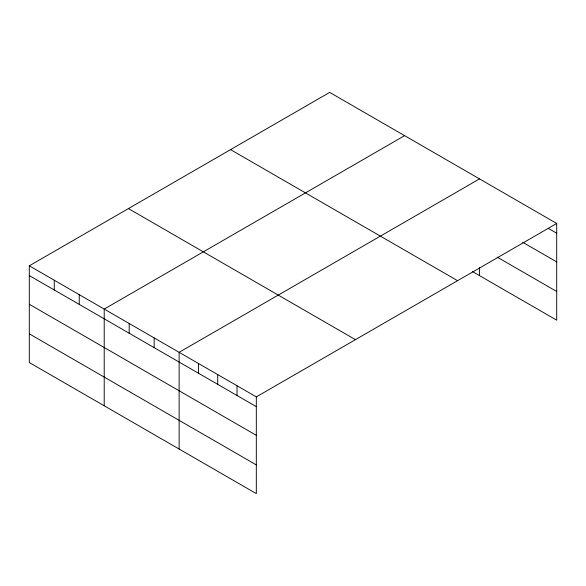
<?xml version="1.0" encoding="UTF-8"?>
<svg xmlns="http://www.w3.org/2000/svg" width="586" height="586" viewBox="0 0 586 586"><rect width="100%" height="100%" fill="white"/><g stroke="black" fill="none" stroke-linecap="round" stroke-linejoin="round"><path stroke-width="0.88" d="M29.3 265.824L256.316 396.89L256.316 493.602L29.3 362.536L29.3 265.824L329.684 92.398L556.7 223.464L556.7 320.176L472.492 271.56M404.604 135.652L104.213 309.078L104.213 405.79M479.516 178.898L179.126 352.325L179.126 449.037M256.316 396.89L556.7 223.464M548.21 228.306L556.7 233.206M522.741 242.296L556.7 261.905M497.265 257.166L556.7 291.476M230.562 149.628L457.571 280.694M128.429 208.594L355.438 339.66M29.3 275.567L256.316 406.633M29.3 304.266L256.316 435.332M29.3 333.837L256.316 464.903M479.516 267.538L479.516 275.61M237.015 385.749L237.015 395.491M217.721 374.608L217.721 384.35M198.427 363.466L198.427 373.216M154.155 337.91L154.155 347.652M129.184 323.494L129.184 333.236M79.242 294.655L79.242 304.405M54.271 280.24L54.271 289.989"/></g></svg>
